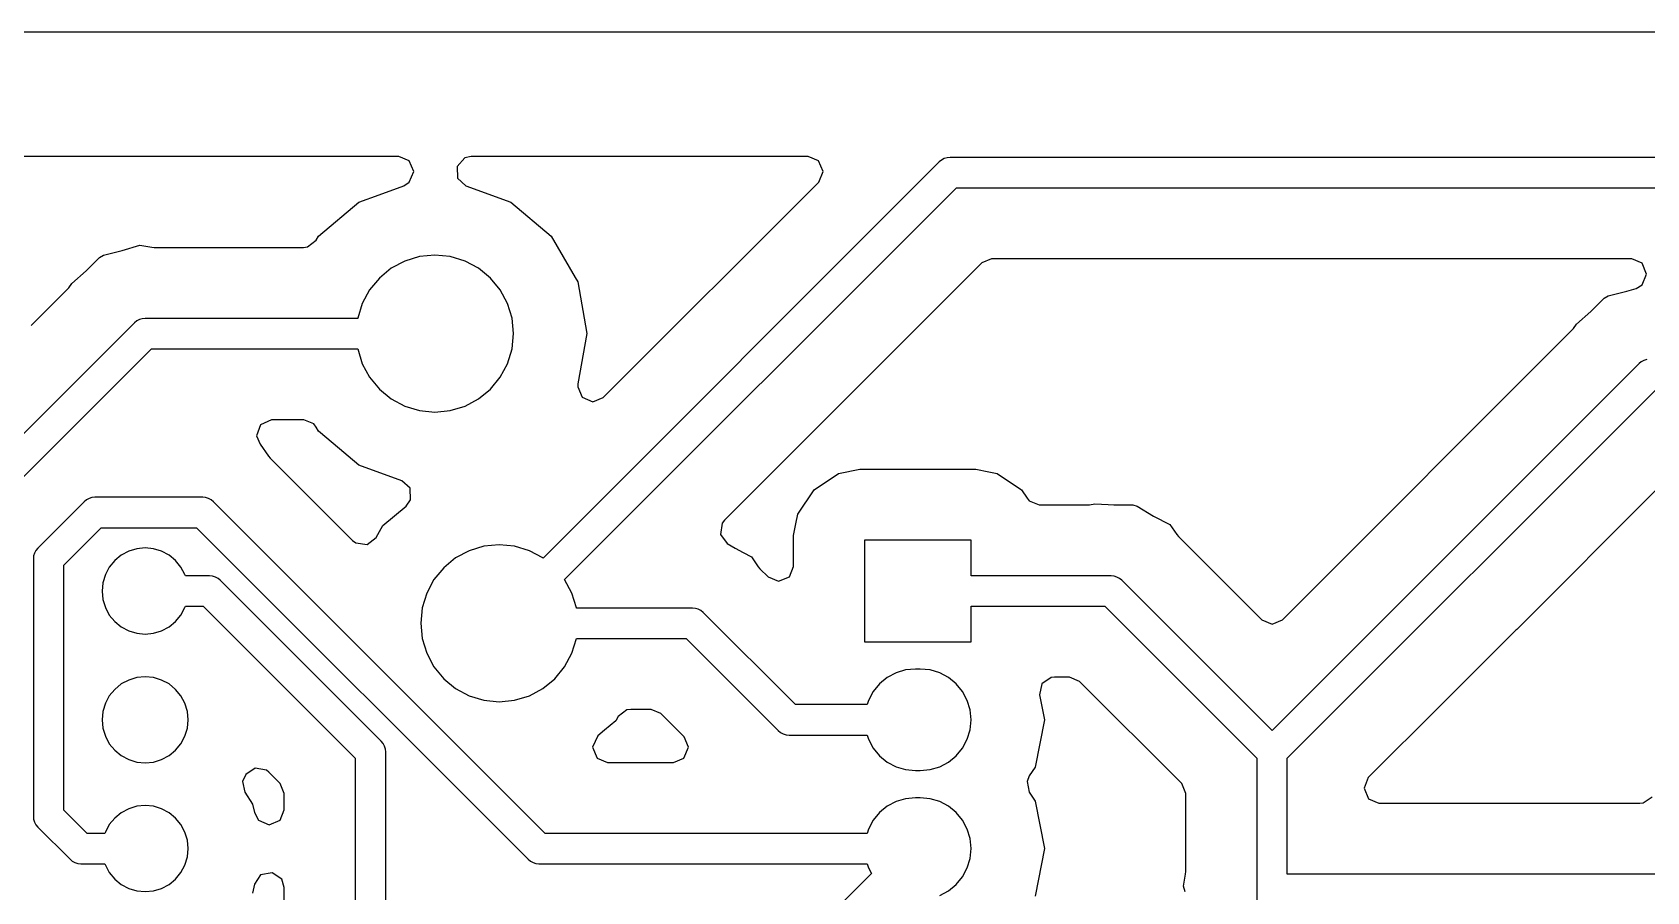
# Model space of a CAD drawing. Extents: x 48.5 to 131.2, y 2.2 to 58.3.
# Drawn here: x 68.26 to 100.1, y 41.33 to 58.28 of the extents above; entities that cross this region are included whole.
import ezdxf

# ---------------------------------------------------------------- set-up
doc = ezdxf.new("R2010")
doc.units = 0
doc.header["$LTSCALE"] = 0.000394
doc.layers.add('PLAN_1', color=7, linetype='CONTINUOUS')

msp = doc.modelspace()

# ---------------------------------------------------------------- linework, layer by layer
at = {"layer": 'PLAN_1', "color": 5}
msp.add_line((131.209976, 58.284996, 1.6), (48.494991, 58.284996, 1.6), dxfattribs=at)
at = {"layer": 'PLAN_1', "color": 1}
for p, q in [((75.488594, 55.834, 0.06), (65.515846, 55.834, 0.06)), ((75.692993, 55.749332, 0.06), (75.488594, 55.834, 0.06)), ((75.781776, 55.535, 0.06), (75.692993, 55.749332, 0.06)), ((76.789879, 55.806076, 0.06), (76.63649, 55.638676, 0.06)), ((76.91584, 55.834, 0.06), (76.789879, 55.806076, 0.06)), ((83.562706, 55.834, 0.06), (76.91584, 55.834, 0.06)), ((86.147858, 55.726631, 0.06), (78.332985, 47.911758, 0.06)), ((83.767105, 55.749332, 0.06), (83.562706, 55.834, 0.06)), ((83.855888, 55.535, 0.06), (83.767105, 55.749332, 0.06)), ((86.193321, 55.763939, 0.06), (86.147858, 55.726631, 0.06)), ((86.245186, 55.791664, 0.06), (86.193321, 55.763939, 0.06)), ((86.301468, 55.808735, 0.06), (86.245186, 55.791664, 0.06)), ((86.359993, 55.814499, 0.06), (86.301468, 55.808735, 0.06)), ((114.93499, 55.814499, 0.06), (86.359993, 55.814499, 0.06)), ((75.694885, 55.325233, 0.06), (75.781776, 55.535, 0.06)), ((76.63649, 55.638676, 0.06), (76.646606, 55.406895, 0.06)), ((76.646606, 55.406895, 0.06), (76.809723, 55.257439, 0.06)), ((83.771225, 55.330616, 0.06), (83.855888, 55.535, 0.06)), ((75.099777, 55.078907, 0.06), (75.586052, 55.255905, 0.06)), ((75.586052, 55.255905, 0.06), (75.694885, 55.325233, 0.06)), ((76.809723, 55.257439, 0.06), (77.697983, 54.934132, 0.06)), ((78.757248, 47.487495, 0.06), (86.484261, 55.2145, 0.06)), ((79.520401, 51.079784, 0.06), (83.771225, 55.330616, 0.06)), ((86.484261, 55.2145, 0.06), (114.810722, 55.2145, 0.06)), ((73.904907, 54.265301, 0.06), (74.701988, 54.934132, 0.06)), ((74.701988, 54.934132, 0.06), (75.099777, 55.078907, 0.06)), ((77.697983, 54.934132, 0.06), (78.495071, 54.265305, 0.06)), ((73.686462, 54.050663, 0.06), (73.856171, 54.180882, 0.06)), ((73.856171, 54.180882, 0.06), (73.904907, 54.265301, 0.06)), ((78.495071, 54.265305, 0.06), (78.967163, 53.447609, 0.06)), ((69.32148, 53.580868, 0.06), (69.584976, 53.842903, 0.06)), ((69.584976, 53.842903, 0.06), (69.665878, 53.889008, 0.06)), ((69.665878, 53.889008, 0.06), (70.031792, 53.979427, 0.06)), ((70.031792, 53.979427, 0.06), (70.37925, 54.087696, 0.06)), ((70.37925, 54.087696, 0.06), (70.614998, 54.044495, 0.06)), ((70.614998, 54.044495, 0.06), (70.664429, 54.040001, 0.06)), ((70.664429, 54.040001, 0.06), (73.605476, 54.040001, 0.06)), ((73.605476, 54.040001, 0.06), (73.686462, 54.050663, 0.06)), ((75.897598, 53.859718, 0.06), (75.606827, 53.771515, 0.06)), ((76.199989, 53.8895, 0.06), (75.897598, 53.859718, 0.06)), ((76.50238, 53.859718, 0.06), (76.199989, 53.8895, 0.06)), ((76.793152, 53.771515, 0.06), (76.50238, 53.859718, 0.06)), ((87.178276, 53.813999, 0.06), (86.983818, 53.733452, 0.06)), ((99.804634, 53.813999, 0.06), (87.178276, 53.813999, 0.06)), ((100.009033, 53.729332, 0.06), (99.804634, 53.813999, 0.06)), ((69.039604, 53.330849, 0.06), (69.32148, 53.580868, 0.06)), ((75.338852, 53.628277, 0.06), (75.103973, 53.435516, 0.06)), ((75.606827, 53.771515, 0.06), (75.338852, 53.628277, 0.06)), ((77.061127, 53.628277, 0.06), (76.793152, 53.771515, 0.06)), ((77.296005, 53.435516, 0.06), (77.061127, 53.628277, 0.06)), ((86.983818, 53.733452, 0.06), (81.910393, 48.660042, 0.06)), ((100.097816, 53.514999, 0.06), (100.009033, 53.729332, 0.06)), ((100.010681, 53.30463, 0.06), (100.097816, 53.514999, 0.06)), ((68.237694, 52.497082, 0.06), (68.98288, 53.242264, 0.06)), ((68.98288, 53.242264, 0.06), (69.039604, 53.330849, 0.06)), ((74.911209, 53.200634, 0.06), (74.767975, 52.932659, 0.06)), ((75.103973, 53.435516, 0.06), (74.911209, 53.200634, 0.06)), ((77.48877, 53.200634, 0.06), (77.296005, 53.435516, 0.06)), ((77.632004, 52.932659, 0.06), (77.48877, 53.200634, 0.06)), ((78.967163, 53.447609, 0.06), (79.015327, 53.364189, 0.06)), ((79.015327, 53.364189, 0.06), (79.195999, 52.3395, 0.06)), ((99.340874, 53.084003, 0.06), (99.706787, 53.174427, 0.06)), ((99.706787, 53.174427, 0.06), (99.88945, 53.231346, 0.06)), ((99.88945, 53.231346, 0.06), (100.010681, 53.30463, 0.06)), ((74.767975, 52.932659, 0.06), (74.679771, 52.641891, 0.06)), ((77.720207, 52.641891, 0.06), (77.632004, 52.932659, 0.06)), ((98.996475, 52.775867, 0.06), (99.259979, 53.03791, 0.06)), ((99.259979, 53.03791, 0.06), (99.340874, 53.084003, 0.06)), ((70.272858, 52.551632, 0.06), (65.280724, 47.559498, 0.06)), ((70.318321, 52.58894, 0.06), (70.272858, 52.551632, 0.06)), ((70.370186, 52.616665, 0.06), (70.318321, 52.58894, 0.06)), ((70.426468, 52.633736, 0.06), (70.370186, 52.616665, 0.06)), ((70.484993, 52.6395, 0.06), (70.426468, 52.633736, 0.06)), ((74.679535, 52.6395, 0.06), (70.484993, 52.6395, 0.06)), ((74.679771, 52.641891, 0.06), (74.679535, 52.6395, 0.06)), ((77.749992, 52.3395, 0.06), (77.720207, 52.641891, 0.06)), ((98.7146, 52.525848, 0.06), (98.996475, 52.775867, 0.06)), ((77.720207, 52.037109, 0.06), (77.749992, 52.3395, 0.06)), ((79.195999, 52.3395, 0.06), (79.021179, 51.347984, 0.06)), ((92.914383, 46.693775, 0.06), (98.657875, 52.437263, 0.06)), ((98.657875, 52.437263, 0.06), (98.7146, 52.525848, 0.06)), ((65.617126, 47.047367, 0.06), (70.609261, 52.039501, 0.06)), ((70.609261, 52.039501, 0.06), (74.679535, 52.039501, 0.06)), ((74.679535, 52.039501, 0.06), (74.679771, 52.037109, 0.06)), ((74.679771, 52.037109, 0.06), (74.767975, 51.746342, 0.06)), ((77.632004, 51.746342, 0.06), (77.720207, 52.037109, 0.06)), ((74.767975, 51.746342, 0.06), (74.911209, 51.478367, 0.06)), ((77.48877, 51.478367, 0.06), (77.632004, 51.746342, 0.06)), ((99.947853, 51.746632, 0.06), (92.709991, 44.50877, 0.06)), ((99.993317, 51.783939, 0.06), (99.947853, 51.746632, 0.06)), ((100.045181, 51.811665, 0.06), (99.993317, 51.783939, 0.06)), ((100.101463, 51.828735, 0.06), (100.045181, 51.811665, 0.06)), ((74.911209, 51.478367, 0.06), (75.103973, 51.243484, 0.06)), ((77.296005, 51.243484, 0.06), (77.48877, 51.478367, 0.06)), ((79.021179, 51.347984, 0.06), (79.016136, 51.290428, 0.06)), ((79.016136, 51.290428, 0.06), (79.101685, 51.083904, 0.06)), ((75.103973, 51.243484, 0.06), (75.338852, 51.050724, 0.06)), ((75.338852, 51.050724, 0.06), (75.606827, 50.907486, 0.06)), ((76.793152, 50.907486, 0.06), (77.061119, 51.050724, 0.06)), ((77.061119, 51.050724, 0.06), (77.296005, 51.243484, 0.06)), ((79.101685, 51.083904, 0.06), (79.316025, 50.995136, 0.06)), ((79.316025, 50.995136, 0.06), (79.520401, 51.079784, 0.06)), ((93.009995, 43.960239, 0.06), (100.284256, 51.234501, 0.06)), ((72.975174, 50.638996, 0.06), (72.759323, 50.541847, 0.06)), ((73.612144, 50.638996, 0.06), (72.975174, 50.638996, 0.06)), ((73.809784, 50.55714, 0.06), (73.612144, 50.638996, 0.06)), ((75.606827, 50.907486, 0.06), (75.897598, 50.819283, 0.06)), ((75.897598, 50.819283, 0.06), (76.199989, 50.789501, 0.06)), ((76.199989, 50.789501, 0.06), (76.50238, 50.819283, 0.06)), ((76.50238, 50.819283, 0.06), (76.793152, 50.907486, 0.06)), ((72.759323, 50.541847, 0.06), (72.683815, 50.323063, 0.06)), ((72.683815, 50.323063, 0.06), (72.753548, 50.159622, 0.06)), ((73.859512, 50.492336, 0.06), (73.809784, 50.55714, 0.06)), ((73.904907, 50.413696, 0.06), (73.859512, 50.492336, 0.06)), ((74.19072, 50.173874, 0.06), (73.904907, 50.413696, 0.06)), ((72.753548, 50.159622, 0.06), (72.916779, 49.923149, 0.06)), ((74.701988, 49.744869, 0.06), (74.19072, 50.173874, 0.06)), ((72.916779, 49.923149, 0.06), (72.948509, 49.885071, 0.06)), ((72.948509, 49.885071, 0.06), (74.575325, 48.258244, 0.06)), ((75.547462, 49.437145, 0.06), (74.701988, 49.744869, 0.06)), ((75.710579, 49.287689, 0.06), (75.547462, 49.437145, 0.06)), ((83.679237, 49.257759, 0.06), (84.159035, 49.578342, 0.06)), ((84.159035, 49.578342, 0.06), (84.582138, 49.662502, 0.06)), ((84.582138, 49.662502, 0.06), (86.867851, 49.662502, 0.06)), ((86.867851, 49.662502, 0.06), (87.122566, 49.611832, 0.06)), ((87.122566, 49.611832, 0.06), (87.290947, 49.578346, 0.06)), ((87.290947, 49.578346, 0.06), (87.751198, 49.270809, 0.06)), ((69.328323, 49.058941, 0.06), (69.28286, 49.021633, 0.06)), ((69.380188, 49.086666, 0.06), (69.328323, 49.058941, 0.06)), ((69.43647, 49.103737, 0.06), (69.380188, 49.086666, 0.06)), ((69.494995, 49.109501, 0.06), (69.43647, 49.103737, 0.06)), ((71.619209, 49.109501, 0.06), (69.494995, 49.109501, 0.06)), ((71.677734, 49.103737, 0.06), (71.619209, 49.109501, 0.06)), ((71.734016, 49.086666, 0.06), (71.677734, 49.103737, 0.06)), ((71.785881, 49.058941, 0.06), (71.734016, 49.086666, 0.06)), ((71.831345, 49.021633, 0.06), (71.785881, 49.058941, 0.06)), ((75.63308, 48.934746, 0.06), (75.720528, 49.059643, 0.06)), ((75.720528, 49.059643, 0.06), (75.710579, 49.287689, 0.06)), ((83.358658, 48.777969, 0.06), (83.679237, 49.257759, 0.06)), ((87.751198, 49.270809, 0.06), (87.770752, 49.257744, 0.06)), ((87.770752, 49.257744, 0.06), (87.882271, 49.090843, 0.06)), ((87.882271, 49.090843, 0.06), (87.922737, 49.041534, 0.06)), ((87.922737, 49.041534, 0.06), (88.119568, 48.960003, 0.06)), ((100.319305, 49.288952, 0.06), (97.534859, 46.504498, 0.06)), ((69.28286, 49.021633, 0.06), (68.367859, 48.106632, 0.06)), ((78.373474, 42.479504, 0.06), (71.831345, 49.021633, 0.06)), ((75.174911, 48.550304, 0.06), (75.63308, 48.934746, 0.06)), ((83.321106, 48.589222, 0.06), (83.358658, 48.777969, 0.06)), ((88.119568, 48.960003, 0.06), (89.111198, 48.960003, 0.06)), ((89.111198, 48.960003, 0.06), (89.213928, 48.982533, 0.06)), ((89.213928, 48.982533, 0.06), (89.480766, 48.966389, 0.06)), ((89.480766, 48.966389, 0.06), (89.590118, 48.960007, 0.06)), ((89.590118, 48.960007, 0.06), (89.961647, 48.958977, 0.06)), ((89.961647, 48.958977, 0.06), (90.051453, 48.934372, 0.06)), ((90.051453, 48.934372, 0.06), (90.37413, 48.739563, 0.06)), ((90.37413, 48.739563, 0.06), (90.696381, 48.570427, 0.06)), ((68.879997, 47.770237, 0.06), (69.619263, 48.509502, 0.06)), ((69.619263, 48.509502, 0.06), (71.494942, 48.509502, 0.06)), ((71.494942, 48.509502, 0.06), (78.037071, 41.967373, 0.06)), ((75.038414, 48.313881, 0.06), (75.174911, 48.550304, 0.06)), ((81.863426, 48.600079, 0.06), (81.829666, 48.37822, 0.06)), ((81.910393, 48.660042, 0.06), (81.863426, 48.600079, 0.06)), ((83.27449, 48.354893, 0.06), (83.287758, 48.421528, 0.06)), ((83.287758, 48.421528, 0.06), (83.321106, 48.589222, 0.06)), ((90.696381, 48.570427, 0.06), (90.832542, 48.373177, 0.06)), ((68.367859, 48.106632, 0.06), (68.330551, 48.061172, 0.06)), ((70.319168, 48.093166, 0.06), (70.159714, 48.044796, 0.06)), ((70.484993, 48.109497, 0.06), (70.319168, 48.093166, 0.06)), ((70.650818, 48.093166, 0.06), (70.484993, 48.109497, 0.06)), ((70.810272, 48.044796, 0.06), (70.650818, 48.093166, 0.06)), ((74.575325, 48.258244, 0.06), (74.640129, 48.208523, 0.06)), ((74.640129, 48.208523, 0.06), (74.862892, 48.179192, 0.06)), ((74.862892, 48.179192, 0.06), (75.038414, 48.313881, 0.06)), ((77.167603, 48.144722, 0.06), (76.876831, 48.056519, 0.06)), ((77.469994, 48.174503, 0.06), (77.167603, 48.144722, 0.06)), ((77.772385, 48.144722, 0.06), (77.469994, 48.174503, 0.06)), ((78.063156, 48.056519, 0.06), (77.772385, 48.144722, 0.06)), ((81.829666, 48.37822, 0.06), (81.960785, 48.200001, 0.06)), ((81.960785, 48.200001, 0.06), (82.119133, 48.104565, 0.06)), ((82.119133, 48.104565, 0.06), (82.276329, 48.022057, 0.06)), ((83.27449, 47.746777, 0.06), (83.27449, 48.354893, 0.06)), ((86.774994, 48.261997, 0.06), (84.674988, 48.261997, 0.06)), ((84.674988, 48.261997, 0.06), (84.674988, 46.257, 0.06)), ((86.774994, 47.559498, 0.06), (86.774994, 48.261997, 0.06)), ((90.832542, 48.373177, 0.06), (90.864326, 48.335041, 0.06)), ((90.864326, 48.335041, 0.06), (92.5056, 46.693775, 0.06)), ((68.285759, 47.95303, 0.06), (68.279991, 47.894501, 0.06)), ((68.279991, 47.894501, 0.06), (68.279991, 42.814499, 0.06)), ((68.302834, 48.009304, 0.06), (68.285759, 47.95303, 0.06)), ((68.330551, 48.061172, 0.06), (68.302834, 48.009304, 0.06)), ((68.879997, 42.938763, 0.06), (68.879997, 47.770237, 0.06)), ((69.883949, 47.860538, 0.06), (69.778244, 47.731731, 0.06)), ((70.012756, 47.966248, 0.06), (69.883949, 47.860538, 0.06)), ((70.159714, 48.044796, 0.06), (70.012756, 47.966248, 0.06)), ((70.95723, 47.966248, 0.06), (70.810272, 48.044796, 0.06)), ((71.086037, 47.860538, 0.06), (70.95723, 47.966248, 0.06)), ((71.191742, 47.731731, 0.06), (71.086037, 47.860538, 0.06)), ((76.608856, 47.91328, 0.06), (76.373978, 47.72052, 0.06)), ((76.876831, 48.056519, 0.06), (76.608856, 47.91328, 0.06)), ((78.331131, 47.91328, 0.06), (78.063156, 48.056519, 0.06)), ((78.332985, 47.911758, 0.06), (78.331131, 47.91328, 0.06)), ((82.276329, 48.022057, 0.06), (82.441383, 47.935432, 0.06)), ((82.441383, 47.935432, 0.06), (82.57756, 47.738152, 0.06)), ((69.699692, 47.584778, 0.06), (69.651329, 47.425323, 0.06)), ((69.778244, 47.731731, 0.06), (69.699692, 47.584778, 0.06)), ((71.270294, 47.584778, 0.06), (71.191742, 47.731731, 0.06)), ((71.277962, 47.559498, 0.06), (71.270294, 47.584778, 0.06)), ((71.75499, 47.559498, 0.06), (71.277962, 47.559498, 0.06)), ((71.813515, 47.553734, 0.06), (71.75499, 47.559498, 0.06)), ((71.869797, 47.536663, 0.06), (71.813515, 47.553734, 0.06)), ((71.921661, 47.508938, 0.06), (71.869797, 47.536663, 0.06)), ((71.967125, 47.47163, 0.06), (71.921661, 47.508938, 0.06)), ((75.142128, 44.296635, 0.06), (71.967125, 47.47163, 0.06)), ((76.181213, 47.485638, 0.06), (76.037979, 47.217663, 0.06)), ((76.373978, 47.72052, 0.06), (76.181213, 47.485638, 0.06)), ((78.758774, 47.485638, 0.06), (78.757248, 47.487495, 0.06)), ((78.902008, 47.217663, 0.06), (78.758774, 47.485638, 0.06)), ((82.57756, 47.738152, 0.06), (82.609299, 47.700066, 0.06)), ((82.609299, 47.700066, 0.06), (82.771111, 47.538258, 0.06)), ((82.771111, 47.538258, 0.06), (82.975487, 47.453602, 0.06)), ((82.975487, 47.453602, 0.06), (83.189827, 47.542385, 0.06)), ((83.189827, 47.542385, 0.06), (83.27449, 47.746777, 0.06)), ((89.534988, 47.559498, 0.06), (86.774994, 47.559498, 0.06)), ((89.593513, 47.553734, 0.06), (89.534988, 47.559498, 0.06)), ((89.649796, 47.536663, 0.06), (89.593513, 47.553734, 0.06)), ((89.70166, 47.508938, 0.06), (89.649796, 47.536663, 0.06)), ((89.747124, 47.47163, 0.06), (89.70166, 47.508938, 0.06)), ((92.709991, 44.50877, 0.06), (89.747124, 47.47163, 0.06)), ((69.651329, 47.425323, 0.06), (69.634995, 47.259499, 0.06)), ((69.634995, 47.259499, 0.06), (69.651329, 47.093674, 0.06)), ((76.037979, 47.217663, 0.06), (75.949776, 46.926895, 0.06)), ((78.990211, 46.926895, 0.06), (78.902008, 47.217663, 0.06)), ((69.651329, 47.093674, 0.06), (69.699692, 46.934219, 0.06)), ((69.699692, 46.934219, 0.06), (69.778244, 46.787262, 0.06)), ((71.191742, 46.787262, 0.06), (71.270294, 46.934219, 0.06)), ((71.270294, 46.934219, 0.06), (71.277962, 46.959499, 0.06)), ((71.277962, 46.959499, 0.06), (71.630722, 46.959499, 0.06)), ((71.630722, 46.959499, 0.06), (74.62999, 43.960239, 0.06)), ((75.949776, 46.926895, 0.06), (75.919991, 46.624504, 0.06)), ((78.990448, 46.924503, 0.06), (78.990211, 46.926895, 0.06)), ((81.279991, 46.924503, 0.06), (78.990448, 46.924503, 0.06)), ((81.338516, 46.918739, 0.06), (81.279991, 46.924503, 0.06)), ((81.394798, 46.901669, 0.06), (81.338516, 46.918739, 0.06)), ((81.446663, 46.873943, 0.06), (81.394798, 46.901669, 0.06)), ((81.492126, 46.836636, 0.06), (81.446663, 46.873943, 0.06)), ((83.309258, 45.019497, 0.06), (81.492126, 46.836636, 0.06)), ((86.774994, 46.257, 0.06), (86.774994, 46.959499, 0.06)), ((86.774994, 46.959499, 0.06), (89.410721, 46.959499, 0.06)), ((89.410721, 46.959499, 0.06), (92.409988, 43.960239, 0.06)), ((69.778244, 46.787262, 0.06), (69.883949, 46.658459, 0.06)), ((69.883949, 46.658459, 0.06), (70.012756, 46.55275, 0.06)), ((70.012756, 46.55275, 0.06), (70.159714, 46.474201, 0.06)), ((70.810272, 46.474201, 0.06), (70.95723, 46.55275, 0.06)), ((70.95723, 46.55275, 0.06), (71.086037, 46.658459, 0.06)), ((71.086037, 46.658459, 0.06), (71.191742, 46.787262, 0.06)), ((75.919991, 46.624504, 0.06), (75.949776, 46.322113, 0.06)), ((92.5056, 46.693775, 0.06), (92.709991, 46.609104, 0.06)), ((92.709991, 46.609104, 0.06), (92.914383, 46.693775, 0.06)), ((97.52021, 46.489841, 0.06), (96.035217, 45.004852, 0.06)), ((97.534859, 46.504498, 0.06), (97.52021, 46.489841, 0.06)), ((70.159714, 46.474201, 0.06), (70.319168, 46.425831, 0.06)), ((70.319168, 46.425831, 0.06), (70.484993, 46.4095, 0.06)), ((70.484993, 46.4095, 0.06), (70.650818, 46.425831, 0.06)), ((70.650818, 46.425831, 0.06), (70.810272, 46.474201, 0.06)), ((75.949776, 46.322113, 0.06), (76.037979, 46.031345, 0.06)), ((78.902008, 46.031345, 0.06), (78.990211, 46.322113, 0.06)), ((78.990211, 46.322113, 0.06), (78.990448, 46.324505, 0.06)), ((78.990448, 46.324505, 0.06), (81.155724, 46.324505, 0.06)), ((81.155724, 46.324505, 0.06), (82.972855, 44.507366, 0.06)), ((84.674988, 46.257, 0.06), (86.774994, 46.257, 0.06)), ((76.037979, 46.031345, 0.06), (76.181213, 45.763371, 0.06)), ((78.758774, 45.763371, 0.06), (78.902008, 46.031345, 0.06)), ((70.319168, 45.553165, 0.06), (70.159714, 45.504795, 0.06)), ((70.484993, 45.569496, 0.06), (70.319168, 45.553165, 0.06)), ((70.650818, 45.553165, 0.06), (70.484993, 45.569496, 0.06)), ((70.810272, 45.504795, 0.06), (70.650818, 45.553165, 0.06)), ((76.181213, 45.763371, 0.06), (76.373978, 45.528488, 0.06)), ((78.56601, 45.528488, 0.06), (78.758774, 45.763371, 0.06)), ((85.120529, 45.553047, 0.06), (84.968613, 45.428371, 0.06)), ((85.293854, 45.645687, 0.06), (85.120529, 45.553047, 0.06)), ((85.481911, 45.702736, 0.06), (85.293854, 45.645687, 0.06)), ((85.67749, 45.721996, 0.06), (85.481911, 45.702736, 0.06)), ((85.772491, 45.721996, 0.06), (85.67749, 45.721996, 0.06)), ((85.968071, 45.702736, 0.06), (85.772491, 45.721996, 0.06)), ((86.156128, 45.645687, 0.06), (85.968071, 45.702736, 0.06)), ((86.329453, 45.553047, 0.06), (86.156128, 45.645687, 0.06)), ((86.481369, 45.428371, 0.06), (86.329453, 45.553047, 0.06)), ((88.353966, 45.552742, 0.06), (88.16787, 45.428402, 0.06)), ((88.417435, 45.559002, 0.06), (88.353966, 45.552742, 0.06)), ((88.716705, 45.559002, 0.06), (88.417435, 45.559002, 0.06)), ((88.911156, 45.478451, 0.06), (88.716705, 45.559002, 0.06)), ((69.883949, 45.320538, 0.06), (69.778244, 45.19173, 0.06)), ((70.012756, 45.426247, 0.06), (69.883949, 45.320538, 0.06)), ((70.159714, 45.504795, 0.06), (70.012756, 45.426247, 0.06)), ((70.95723, 45.426247, 0.06), (70.810272, 45.504795, 0.06)), ((71.086037, 45.320538, 0.06), (70.95723, 45.426247, 0.06)), ((71.191742, 45.19173, 0.06), (71.086037, 45.320538, 0.06)), ((76.373978, 45.528488, 0.06), (76.608856, 45.335728, 0.06)), ((76.608856, 45.335728, 0.06), (76.876831, 45.19249, 0.06)), ((78.063156, 45.19249, 0.06), (78.331123, 45.335728, 0.06)), ((78.331123, 45.335728, 0.06), (78.56601, 45.528488, 0.06)), ((84.843941, 45.276455, 0.06), (84.751305, 45.103138, 0.06)), ((84.968613, 45.428371, 0.06), (84.843941, 45.276455, 0.06)), ((86.606041, 45.276455, 0.06), (86.481369, 45.428371, 0.06)), ((86.698677, 45.103138, 0.06), (86.606041, 45.276455, 0.06)), ((88.16787, 45.428402, 0.06), (88.124718, 45.211418, 0.06)), ((90.928947, 43.460667, 0.06), (88.911156, 45.478451, 0.06)), ((69.699692, 45.044777, 0.06), (69.651329, 44.885323, 0.06)), ((69.778244, 45.19173, 0.06), (69.699692, 45.044777, 0.06)), ((71.270294, 45.044777, 0.06), (71.191742, 45.19173, 0.06)), ((71.318657, 44.885323, 0.06), (71.270294, 45.044777, 0.06)), ((76.876831, 45.19249, 0.06), (77.167603, 45.104286, 0.06)), ((77.167603, 45.104286, 0.06), (77.469994, 45.074505, 0.06)), ((77.469994, 45.074505, 0.06), (77.772385, 45.104286, 0.06)), ((77.772385, 45.104286, 0.06), (78.063156, 45.19249, 0.06)), ((79.983528, 44.913342, 0.06), (79.813805, 44.783112, 0.06)), ((80.064499, 44.924, 0.06), (79.983528, 44.913342, 0.06)), ((80.461716, 44.924, 0.06), (80.064499, 44.924, 0.06)), ((80.656151, 44.843464, 0.06), (80.461716, 44.924, 0.06)), ((84.725929, 45.019497, 0.06), (83.309258, 45.019497, 0.06)), ((84.751305, 45.103138, 0.06), (84.725929, 45.019497, 0.06)), ((86.75573, 44.915077, 0.06), (86.698677, 45.103138, 0.06)), ((86.774994, 44.719498, 0.06), (86.75573, 44.915077, 0.06)), ((88.124718, 45.211418, 0.06), (88.222572, 44.719498, 0.06)), ((96.035217, 45.004852, 0.06), (94.608749, 43.578392, 0.06)), ((69.651329, 44.885323, 0.06), (69.634995, 44.719498, 0.06)), ((69.634995, 44.719498, 0.06), (69.651329, 44.553673, 0.06)), ((71.334991, 44.719498, 0.06), (71.318657, 44.885323, 0.06)), ((71.318657, 44.553673, 0.06), (71.334991, 44.719498, 0.06)), ((79.765076, 44.698692, 0.06), (79.543427, 44.51273, 0.06)), ((79.813805, 44.783112, 0.06), (79.765076, 44.698692, 0.06)), ((81.116226, 44.383389, 0.06), (80.656151, 44.843464, 0.06)), ((86.75573, 44.523918, 0.06), (86.774994, 44.719498, 0.06)), ((88.222572, 44.719498, 0.06), (88.036064, 43.781891, 0.06)), ((69.651329, 44.553673, 0.06), (69.699692, 44.394218, 0.06)), ((69.699692, 44.394218, 0.06), (69.778244, 44.247261, 0.06)), ((71.191742, 44.247261, 0.06), (71.270294, 44.394218, 0.06)), ((71.270294, 44.394218, 0.06), (71.318657, 44.553673, 0.06)), ((75.179436, 44.251175, 0.06), (75.142128, 44.296635, 0.06)), ((79.410194, 44.400928, 0.06), (79.307259, 44.180202, 0.06)), ((79.543427, 44.51273, 0.06), (79.410194, 44.400928, 0.06)), ((81.20089, 44.179008, 0.06), (81.116226, 44.383389, 0.06)), ((82.972855, 44.507366, 0.06), (83.018318, 44.470058, 0.06)), ((83.018318, 44.470058, 0.06), (83.070183, 44.442333, 0.06)), ((83.070183, 44.442333, 0.06), (83.126465, 44.425262, 0.06)), ((83.126465, 44.425262, 0.06), (83.18499, 44.419498, 0.06)), ((83.18499, 44.419498, 0.06), (84.725929, 44.419498, 0.06)), ((84.725929, 44.419498, 0.06), (84.751305, 44.335857, 0.06)), ((84.751305, 44.335857, 0.06), (84.843941, 44.162537, 0.06)), ((86.606041, 44.16254, 0.06), (86.698677, 44.335857, 0.06)), ((86.698677, 44.335857, 0.06), (86.75573, 44.523918, 0.06)), ((69.778244, 44.247261, 0.06), (69.883949, 44.118458, 0.06)), ((69.883949, 44.118458, 0.06), (70.012756, 44.012749, 0.06)), ((70.012756, 44.012749, 0.06), (70.159714, 43.9342, 0.06)), ((70.810272, 43.9342, 0.06), (70.95723, 44.012749, 0.06)), ((70.95723, 44.012749, 0.06), (71.086037, 44.118458, 0.06)), ((71.086037, 44.118458, 0.06), (71.191742, 44.247261, 0.06)), ((74.62999, 43.960239, 0.06), (74.62999, 37.764503, 0.06)), ((75.207153, 44.19931, 0.06), (75.179436, 44.251175, 0.06)), ((75.224228, 44.143032, 0.06), (75.207153, 44.19931, 0.06)), ((75.229996, 44.084503, 0.06), (75.224228, 44.143032, 0.06)), ((75.229996, 37.888767, 0.06), (75.229996, 44.084503, 0.06)), ((79.307259, 44.180202, 0.06), (79.396545, 43.964661, 0.06)), ((79.396545, 43.964661, 0.06), (79.600937, 43.880001, 0.06)), ((80.907715, 43.880001, 0.06), (81.112106, 43.964661, 0.06)), ((81.112106, 43.964661, 0.06), (81.20089, 44.179008, 0.06)), ((84.843941, 44.162537, 0.06), (84.968613, 44.010624, 0.06)), ((84.968613, 44.010624, 0.06), (85.120529, 43.885948, 0.06)), ((86.329453, 43.885948, 0.06), (86.481369, 44.010624, 0.06)), ((86.481369, 44.010624, 0.06), (86.606041, 44.16254, 0.06)), ((92.409988, 43.960239, 0.06), (92.409988, 41.544502, 0.06)), ((93.009995, 41.674503, 0.06), (93.009995, 43.960239, 0.06)), ((70.159714, 43.9342, 0.06), (70.319168, 43.88583, 0.06)), ((70.319168, 43.88583, 0.06), (70.484993, 43.869499, 0.06)), ((70.484993, 43.869499, 0.06), (70.650818, 43.88583, 0.06)), ((70.650818, 43.88583, 0.06), (70.810272, 43.9342, 0.06)), ((72.470001, 43.642334, 0.06), (72.406235, 43.504276, 0.06)), ((72.657394, 43.76754, 0.06), (72.470001, 43.642334, 0.06)), ((72.876907, 43.723881, 0.06), (72.657394, 43.76754, 0.06)), ((72.926208, 43.683407, 0.06), (72.876907, 43.723881, 0.06)), ((73.148949, 43.460667, 0.06), (72.926208, 43.683407, 0.06)), ((79.600937, 43.880001, 0.06), (80.907715, 43.880001, 0.06)), ((85.120529, 43.885948, 0.06), (85.293854, 43.793308, 0.06)), ((85.293854, 43.793308, 0.06), (85.481911, 43.736259, 0.06)), ((85.481911, 43.736259, 0.06), (85.67749, 43.716999, 0.06)), ((85.67749, 43.716999, 0.06), (85.772491, 43.716999, 0.06)), ((85.772491, 43.716999, 0.06), (85.968071, 43.736259, 0.06)), ((85.968071, 43.736259, 0.06), (86.156128, 43.793308, 0.06)), ((86.156128, 43.793308, 0.06), (86.329453, 43.885948, 0.06)), ((87.981316, 43.699959, 0.06), (87.922211, 43.611492, 0.06)), ((88.036064, 43.781891, 0.06), (87.981316, 43.699959, 0.06)), ((72.406235, 43.504276, 0.06), (72.448517, 43.291664, 0.06)), ((73.2295, 43.266224, 0.06), (73.148949, 43.460667, 0.06)), ((87.922211, 43.611492, 0.06), (87.87735, 43.503201, 0.06)), ((87.87735, 43.503201, 0.06), (87.919434, 43.291664, 0.06)), ((91.009499, 43.266224, 0.06), (90.928947, 43.460667, 0.06)), ((94.608749, 43.578392, 0.06), (94.524094, 43.373997, 0.06)), ((94.524094, 43.373997, 0.06), (94.612869, 43.159668, 0.06)), ((70.319168, 43.013172, 0.06), (70.159714, 42.964802, 0.06)), ((70.484993, 43.029503, 0.06), (70.319168, 43.013172, 0.06)), ((70.650818, 43.013172, 0.06), (70.484993, 43.029503, 0.06)), ((70.810272, 42.964802, 0.06), (70.650818, 43.013172, 0.06)), ((72.448517, 43.291664, 0.06), (72.604912, 43.057606, 0.06)), ((72.604912, 43.057606, 0.06), (72.638687, 42.88784, 0.06)), ((73.2295, 42.943501, 0.06), (73.2295, 43.266224, 0.06)), ((85.120529, 43.013054, 0.06), (84.968613, 42.888378, 0.06)), ((85.293854, 43.105694, 0.06), (85.120529, 43.013054, 0.06)), ((85.481911, 43.162743, 0.06), (85.293854, 43.105694, 0.06)), ((85.67749, 43.182003, 0.06), (85.481911, 43.162743, 0.06)), ((85.772491, 43.182003, 0.06), (85.67749, 43.182003, 0.06)), ((85.968071, 43.162743, 0.06), (85.772491, 43.182003, 0.06)), ((86.156128, 43.105694, 0.06), (85.968071, 43.162743, 0.06)), ((86.329453, 43.013054, 0.06), (86.156128, 43.105694, 0.06)), ((86.481369, 42.888378, 0.06), (86.329453, 43.013054, 0.06)), ((87.919434, 43.291664, 0.06), (88.036064, 43.117111, 0.06)), ((88.036064, 43.117111, 0.06), (88.222572, 42.179504, 0.06)), ((91.009499, 41.723942, 0.06), (91.009499, 43.266224, 0.06)), ((94.612869, 43.159668, 0.06), (94.817261, 43.075008, 0.06)), ((94.817261, 43.075008, 0.06), (99.965996, 43.075008, 0.06)), ((99.965996, 43.075008, 0.06), (100.02948, 43.081261, 0.06)), ((100.02948, 43.081261, 0.06), (100.206627, 43.199615, 0.06)), ((68.279991, 42.814499, 0.06), (68.285759, 42.75597, 0.06)), ((68.285759, 42.75597, 0.06), (68.302834, 42.699696, 0.06)), ((68.302834, 42.699696, 0.06), (68.330551, 42.647827, 0.06)), ((69.339256, 42.479504, 0.06), (68.879997, 42.938763, 0.06)), ((69.883949, 42.780544, 0.06), (69.778244, 42.651737, 0.06)), ((70.012756, 42.886253, 0.06), (69.883949, 42.780544, 0.06)), ((70.159714, 42.964802, 0.06), (70.012756, 42.886253, 0.06)), ((70.95723, 42.886253, 0.06), (70.810272, 42.964802, 0.06)), ((71.086037, 42.780544, 0.06), (70.95723, 42.886253, 0.06)), ((71.191742, 42.651737, 0.06), (71.086037, 42.780544, 0.06)), ((72.638687, 42.88784, 0.06), (72.718758, 42.738029, 0.06)), ((72.718758, 42.738029, 0.06), (72.930496, 42.650326, 0.06)), ((72.930496, 42.650326, 0.06), (73.144829, 42.739105, 0.06)), ((73.144829, 42.739105, 0.06), (73.2295, 42.943501, 0.06)), ((84.843941, 42.736462, 0.06), (84.751305, 42.563145, 0.06)), ((84.968613, 42.888378, 0.06), (84.843941, 42.736462, 0.06)), ((86.606041, 42.736462, 0.06), (86.481369, 42.888378, 0.06)), ((86.698677, 42.563145, 0.06), (86.606041, 42.736462, 0.06)), ((68.330551, 42.647827, 0.06), (68.367859, 42.602367, 0.06)), ((68.367859, 42.602367, 0.06), (69.002853, 41.967373, 0.06)), ((69.692024, 42.479504, 0.06), (69.339256, 42.479504, 0.06)), ((69.699692, 42.504784, 0.06), (69.692024, 42.479504, 0.06)), ((69.778244, 42.651737, 0.06), (69.699692, 42.504784, 0.06)), ((71.270294, 42.504784, 0.06), (71.191742, 42.651737, 0.06)), ((71.318657, 42.345329, 0.06), (71.270294, 42.504784, 0.06)), ((84.725929, 42.479504, 0.06), (78.373474, 42.479504, 0.06)), ((84.751305, 42.563145, 0.06), (84.725929, 42.479504, 0.06)), ((86.75573, 42.375084, 0.06), (86.698677, 42.563145, 0.06)), ((86.774994, 42.179504, 0.06), (86.75573, 42.375084, 0.06)), ((71.334991, 42.179504, 0.06), (71.318657, 42.345329, 0.06)), ((71.318657, 42.01368, 0.06), (71.334991, 42.179504, 0.06)), ((86.75573, 41.983925, 0.06), (86.774994, 42.179504, 0.06)), ((88.222572, 42.179504, 0.06), (88.036064, 41.24189, 0.06)), ((69.002853, 41.967373, 0.06), (69.048317, 41.930065, 0.06)), ((69.048317, 41.930065, 0.06), (69.100182, 41.90234, 0.06)), ((69.100182, 41.90234, 0.06), (69.156464, 41.885269, 0.06)), ((69.156464, 41.885269, 0.06), (69.214989, 41.879505, 0.06)), ((69.214989, 41.879505, 0.06), (69.692024, 41.879505, 0.06)), ((69.692024, 41.879505, 0.06), (69.699692, 41.854225, 0.06)), ((69.699692, 41.854225, 0.06), (69.778244, 41.707268, 0.06)), ((71.191742, 41.707268, 0.06), (71.270294, 41.854225, 0.06)), ((71.270294, 41.854225, 0.06), (71.318657, 42.01368, 0.06)), ((78.037071, 41.967373, 0.06), (78.082535, 41.930065, 0.06)), ((78.082535, 41.930065, 0.06), (78.134399, 41.90234, 0.06)), ((78.134399, 41.90234, 0.06), (78.190681, 41.885269, 0.06)), ((78.190681, 41.885269, 0.06), (78.249207, 41.879505, 0.06)), ((78.249207, 41.879505, 0.06), (84.725929, 41.879505, 0.06)), ((84.725929, 41.879505, 0.06), (84.751305, 41.795864, 0.06)), ((84.751305, 41.795864, 0.06), (84.809044, 41.687828, 0.06)), ((86.606041, 41.622547, 0.06), (86.698677, 41.795864, 0.06)), ((86.698677, 41.795864, 0.06), (86.75573, 41.983925, 0.06)), ((91.005013, 41.67458, 0.06), (91.009499, 41.723942, 0.06)), ((69.778244, 41.707268, 0.06), (69.883949, 41.578465, 0.06)), ((69.883949, 41.578465, 0.06), (70.012756, 41.472755, 0.06)), ((70.012756, 41.472755, 0.06), (70.159714, 41.394207, 0.06)), ((70.159714, 41.394207, 0.06), (70.319168, 41.345837, 0.06)), ((70.650818, 41.345837, 0.06), (70.810272, 41.394207, 0.06)), ((70.810272, 41.394207, 0.06), (70.95723, 41.472755, 0.06)), ((70.95723, 41.472755, 0.06), (71.086037, 41.578465, 0.06)), ((71.086037, 41.578465, 0.06), (71.191742, 41.707268, 0.06)), ((72.639175, 41.47364, 0.06), (72.604912, 41.301392, 0.06)), ((72.762085, 41.657593, 0.06), (72.639175, 41.47364, 0.06)), ((72.989632, 41.70285, 0.06), (72.762085, 41.657593, 0.06)), ((73.180176, 41.575527, 0.06), (72.989632, 41.70285, 0.06)), ((73.2295, 41.412952, 0.06), (73.180176, 41.575527, 0.06)), ((73.2295, 39.479298, 0.06), (73.2295, 41.412952, 0.06)), ((84.809044, 41.687828, 0.06), (80.432854, 37.311634, 0.06)), ((86.329453, 41.345955, 0.06), (86.481369, 41.470631, 0.06)), ((86.481369, 41.470631, 0.06), (86.606041, 41.622547, 0.06)), ((90.961792, 41.438759, 0.06), (91.005013, 41.67458, 0.06)), ((90.99707, 41.325527, 0.06), (90.961792, 41.438759, 0.06)), ((92.409988, 41.544502, 0.06), (92.409988, 38.532467, 0.06)), ((100.97403, 41.674503, 0.06), (93.009995, 41.674503, 0.06)), ((70.319168, 41.345837, 0.06), (70.484993, 41.329506, 0.06)), ((70.484993, 41.329506, 0.06), (70.650818, 41.345837, 0.06)), ((86.156128, 41.253315, 0.06), (86.329453, 41.345955, 0.06))]:
    msp.add_line(p, q, dxfattribs=at)

doc.saveas('drawing.dxf')
